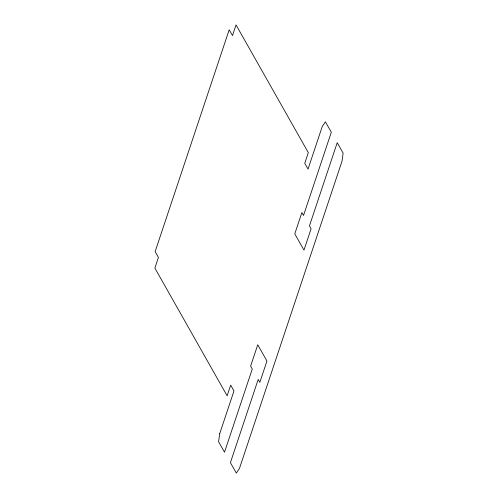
<?xml version="1.0" encoding="UTF-8"?>
<svg xmlns="http://www.w3.org/2000/svg" width="498" height="498" viewBox="0 0 498 498"><rect width="100%" height="100%" fill="white"/><g stroke="black" fill="none" stroke-linecap="round" stroke-linejoin="round"><path stroke-width="0.75" d="M219.736 433.602L218.585 441.745L224.498 452.196L252.268 369.012L250.631 366.105L257.746 344.778L266.947 361.031L259.825 382.364L258.182 379.457L230.412 462.648L236.326 473.1L239.451 468.444L341.983 161.284L343.134 153.141L337.221 142.696L309.451 225.88L311.094 228.787L303.973 250.114L294.779 233.855L301.9 212.528L303.537 215.429L331.313 132.244L325.399 121.792L322.274 126.448L308.032 169.108L304.751 163.3L308.312 152.637L236.04 24.9L232.479 35.563L229.192 29.762L155.139 251.596L158.426 257.404L154.866 268.067L227.132 395.804L230.692 385.141L233.979 390.942L219.736 433.602"/></g></svg>
